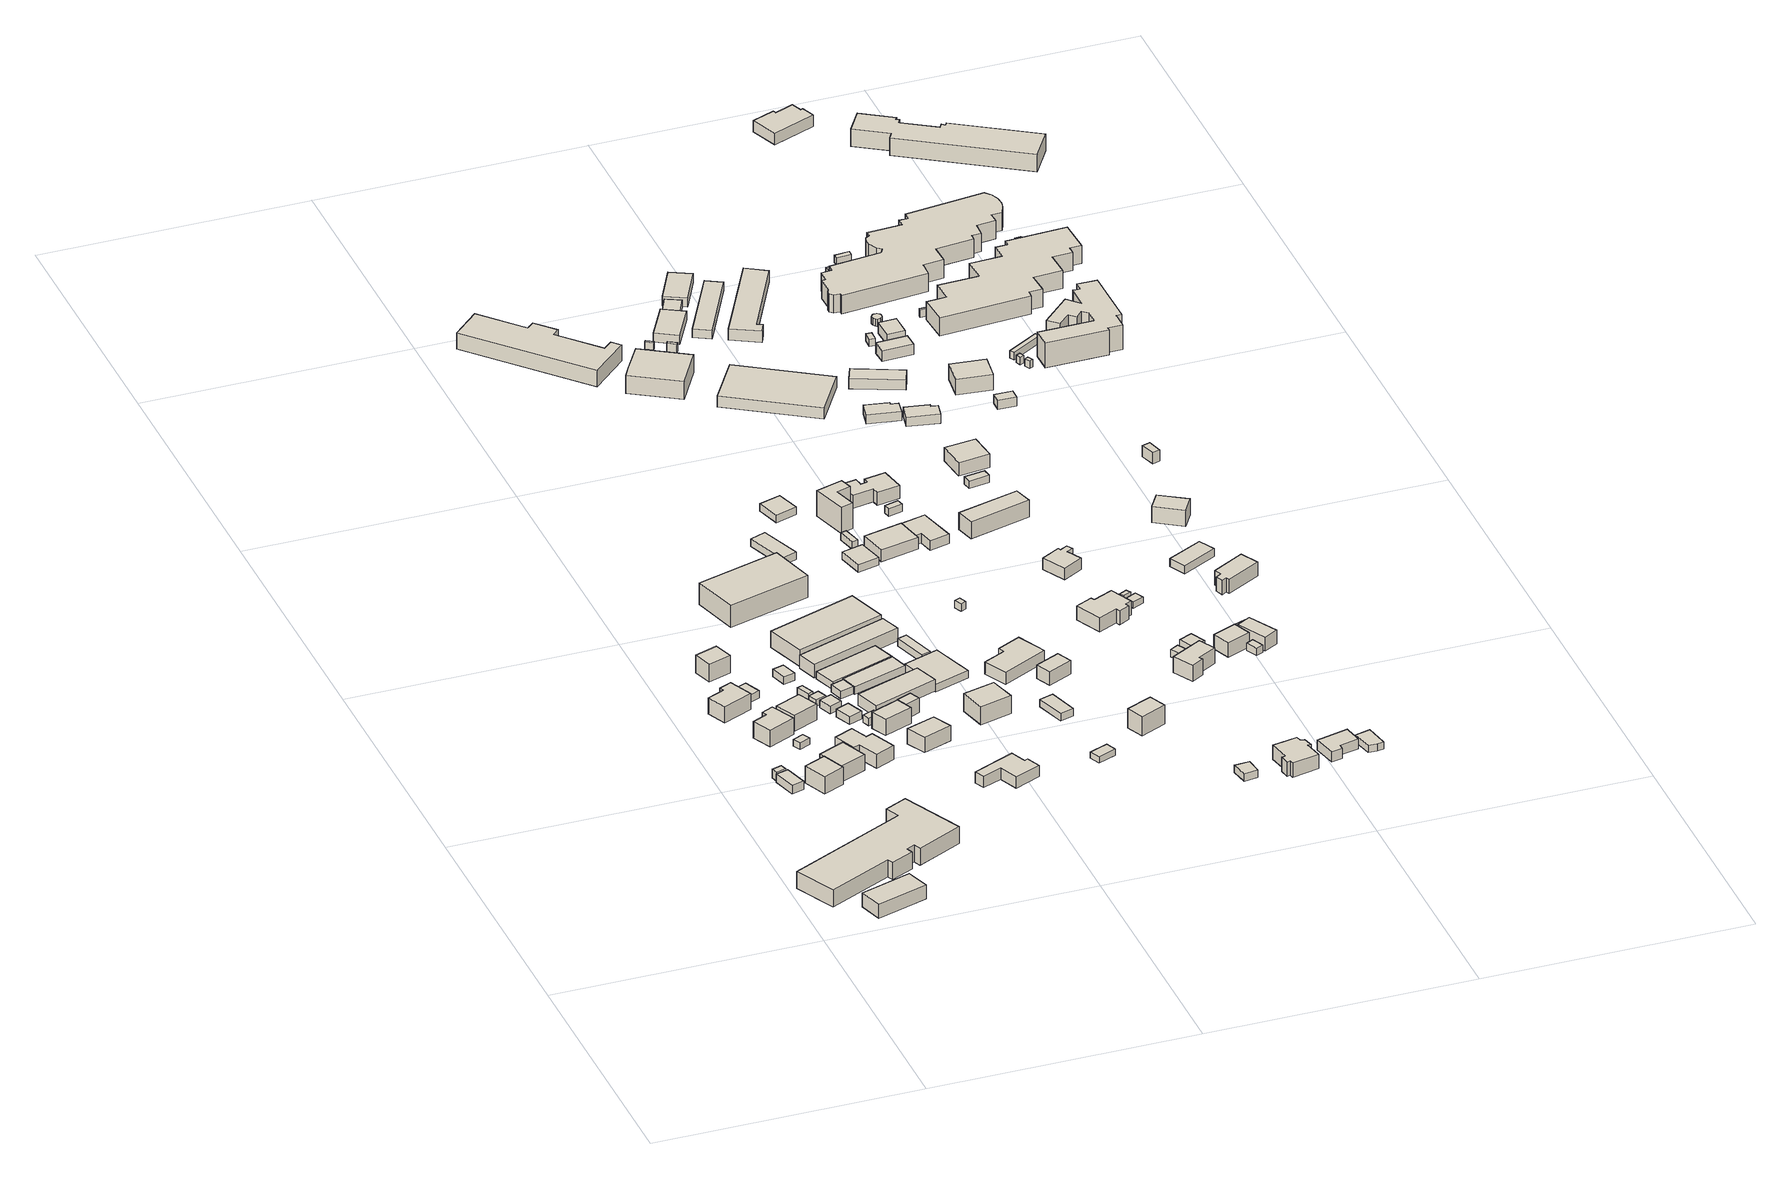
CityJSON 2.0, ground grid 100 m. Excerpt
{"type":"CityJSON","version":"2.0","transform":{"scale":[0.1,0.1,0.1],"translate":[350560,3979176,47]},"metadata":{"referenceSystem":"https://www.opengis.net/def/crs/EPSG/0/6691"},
"CityObjects":{
"building1":{"type":"Building","attributes":{"measuredHeight":6.1},"geometry":[{"type":"Solid","lod":"1","boundaries":[[[[0,1,2,3]],[[2,4,5,3]],[[1,6,4,2]],[[0,7,6,1]],[[3,5,7,0]],[[4,6,7,5]]]]}]},
"building2":{"type":"Building","attributes":{"measuredHeight":9.1},"geometry":[{"type":"Solid","lod":"1","boundaries":[[[[8,9,10,11,12,13,14,15,16,17,18,19]],[[18,20,21,19]],[[17,22,20,18]],[[16,23,22,17]],[[15,24,23,16]],[[14,25,24,15]],[[13,26,25,14]],[[12,27,26,13]],[[11,28,27,12]],[[10,29,28,11]],[[9,30,29,10]],[[8,31,30,9]],[[19,21,31,8]],[[20,22,23,24,25,26,27,28,29,30,31,21]]]]}]},
"building3":{"type":"Building","attributes":{"measuredHeight":3.4},"geometry":[{"type":"Solid","lod":"1","boundaries":[[[[32,33,34,35]],[[34,36,37,35]],[[33,38,36,34]],[[32,39,38,33]],[[35,37,39,32]],[[36,38,39,37]]]]}]},
"building4":{"type":"Building","attributes":{"measuredHeight":3.6},"geometry":[{"type":"Solid","lod":"1","boundaries":[[[[40,41,42,43]],[[42,44,45,43]],[[41,46,44,42]],[[40,47,46,41]],[[43,45,47,40]],[[44,46,47,45]]]]}]},
"building5":{"type":"Building","attributes":{"measuredHeight":8.2},"geometry":[{"type":"Solid","lod":"1","boundaries":[[[[48,49,50,51]],[[50,52,53,51]],[[49,54,52,50]],[[48,55,54,49]],[[51,53,55,48]],[[52,54,55,53]]]]}]},
"building6":{"type":"Building","attributes":{"measuredHeight":7.9},"geometry":[{"type":"Solid","lod":"1","boundaries":[[[[56,57,58,59,60,61]],[[60,62,63,61]],[[59,64,62,60]],[[58,65,64,59]],[[57,66,65,58]],[[56,67,66,57]],[[61,63,67,56]],[[62,64,65,66,67,63]]]]}]},
"building7":{"type":"Building","attributes":{"measuredHeight":7.7},"geometry":[{"type":"Solid","lod":"1","boundaries":[[[[68,69,70,71,72,73]],[[72,74,75,73]],[[71,76,74,72]],[[70,77,76,71]],[[69,78,77,70]],[[68,79,78,69]],[[73,75,79,68]],[[74,76,77,78,79,75]]]]}]},
"building8":{"type":"Building","attributes":{"measuredHeight":2.6},"geometry":[{"type":"Solid","lod":"1","boundaries":[[[[80,81,82,83]],[[82,84,85,83]],[[81,86,84,82]],[[80,87,86,81]],[[83,85,87,80]],[[84,86,87,85]]]]}]},
"building9":{"type":"Building","attributes":{"measuredHeight":9.1},"geometry":[{"type":"Solid","lod":"1","boundaries":[[[[88,89,90,91]],[[90,92,93,91]],[[89,94,92,90]],[[88,95,94,89]],[[91,93,95,88]],[[92,94,95,93]]]]}]},
"building10":{"type":"Building","attributes":{"measuredHeight":3},"geometry":[{"type":"Solid","lod":"1","boundaries":[[[[96,97,98,99]],[[98,100,101,99]],[[97,102,100,98]],[[96,103,102,97]],[[99,101,103,96]],[[100,102,103,101]]]]}]},
"building11":{"type":"Building","attributes":{"measuredHeight":8.3},"geometry":[{"type":"Solid","lod":"1","boundaries":[[[[104,105,106,107]],[[106,108,109,107]],[[105,110,108,106]],[[104,111,110,105]],[[107,109,111,104]],[[108,110,111,109]]]]}]},
"building12":{"type":"Building","attributes":{"measuredHeight":8.6},"geometry":[{"type":"Solid","lod":"1","boundaries":[[[[112,113,114,115]],[[114,116,117,115]],[[113,118,116,114]],[[112,119,118,113]],[[115,117,119,112]],[[116,118,119,117]]]]}]},
"building13":{"type":"Building","attributes":{"measuredHeight":8.2},"geometry":[{"type":"Solid","lod":"1","boundaries":[[[[120,121,122,123,124,125,126,127]],[[126,128,129,127]],[[125,130,128,126]],[[124,131,130,125]],[[123,132,131,124]],[[122,133,132,123]],[[121,134,133,122]],[[120,135,134,121]],[[127,129,135,120]],[[128,130,131,132,133,134,135,129]]]]}]},
"building14":{"type":"Building","attributes":{"measuredHeight":3},"geometry":[{"type":"Solid","lod":"1","boundaries":[[[[136,137,138,139]],[[138,140,141,139]],[[137,142,140,138]],[[136,143,142,137]],[[139,141,143,136]],[[140,142,143,141]]]]}]},
"building15":{"type":"Building","attributes":{"measuredHeight":2.6},"geometry":[{"type":"Solid","lod":"1","boundaries":[[[[144,145,146,147]],[[146,148,149,147]],[[145,150,148,146]],[[144,151,150,145]],[[147,149,151,144]],[[148,150,151,149]]]]}]},
"building16":{"type":"Building","attributes":{"measuredHeight":3},"geometry":[{"type":"Solid","lod":"1","boundaries":[[[[152,153,154,155]],[[154,156,157,155]],[[153,158,156,154]],[[152,159,158,153]],[[155,157,159,152]],[[156,158,159,157]]]]}]},
"building17":{"type":"Building","attributes":{"measuredHeight":3},"geometry":[{"type":"Solid","lod":"1","boundaries":[[[[160,161,162,163]],[[162,164,165,163]],[[161,166,164,162]],[[160,167,166,161]],[[163,165,167,160]],[[164,166,167,165]]]]}]},
"building18":{"type":"Building","attributes":{"measuredHeight":3.1},"geometry":[{"type":"Solid","lod":"1","boundaries":[[[[168,169,170,171]],[[170,172,173,171]],[[169,174,172,170]],[[168,175,174,169]],[[171,173,175,168]],[[172,174,175,173]]]]}]},
"building19":{"type":"Building","attributes":{"measuredHeight":3},"geometry":[{"type":"Solid","lod":"1","boundaries":[[[[176,177,178,179]],[[178,180,181,179]],[[177,182,180,178]],[[176,183,182,177]],[[179,181,183,176]],[[180,182,183,181]]]]}]},
"building20":{"type":"Building","attributes":{"measuredHeight":3},"geometry":[{"type":"Solid","lod":"1","boundaries":[[[[184,185,186,187]],[[186,188,189,187]],[[185,190,188,186]],[[184,191,190,185]],[[187,189,191,184]],[[188,190,191,189]]]]}]},
"building21":{"type":"Building","attributes":{"measuredHeight":6.7},"geometry":[{"type":"Solid","lod":"1","boundaries":[[[[192,193,194,195]],[[194,196,197,195]],[[193,198,196,194]],[[192,199,198,193]],[[195,197,199,192]],[[196,198,199,197]]]]}]},
"building22":{"type":"Building","attributes":{"measuredHeight":7.8},"geometry":[{"type":"Solid","lod":"1","boundaries":[[[[200,201,202,203]],[[202,204,205,203]],[[201,206,204,202]],[[200,207,206,201]],[[203,205,207,200]],[[204,206,207,205]]]]}]},
"building23":{"type":"Building","attributes":{"measuredHeight":5.9},"geometry":[{"type":"Solid","lod":"1","boundaries":[[[[208,209,210,211]],[[210,212,213,211]],[[209,214,212,210]],[[208,215,214,209]],[[211,213,215,208]],[[212,214,215,213]]]]}]},
"building24":{"type":"Building","attributes":{"measuredHeight":4.5},"geometry":[{"type":"Solid","lod":"1","boundaries":[[[[216,217,218,219,220,221,222,223]],[[222,224,225,223]],[[221,226,224,222]],[[220,227,226,221]],[[219,228,227,220]],[[218,229,228,219]],[[217,230,229,218]],[[216,231,230,217]],[[223,225,231,216]],[[224,226,227,228,229,230,231,225]]]]}]},
"building25":{"type":"Building","attributes":{"measuredHeight":9.8},"geometry":[{"type":"Solid","lod":"1","boundaries":[[[[232,233,234,235]],[[234,236,237,235]],[[233,238,236,234]],[[232,239,238,233]],[[235,237,239,232]],[[236,238,239,237]]]]}]},
"building26":{"type":"Building","attributes":{"measuredHeight":3},"geometry":[{"type":"Solid","lod":"1","boundaries":[[[[240,241,242,243]],[[242,244,245,243]],[[241,246,244,242]],[[240,247,246,241]],[[243,245,247,240]],[[244,246,247,245]]]]}]},
"building27":{"type":"Building","attributes":{"measuredHeight":5.7},"geometry":[{"type":"Solid","lod":"1","boundaries":[[[[248,249,250,251]],[[250,252,253,251]],[[249,254,252,250]],[[248,255,254,249]],[[251,253,255,248]],[[252,254,255,253]]]]}]},
"building28":{"type":"Building","attributes":{"measuredHeight":3},"geometry":[{"type":"Solid","lod":"1","boundaries":[[[[256,257,258,259]],[[258,260,261,259]],[[257,262,260,258]],[[256,263,262,257]],[[259,261,263,256]],[[260,262,263,261]]]]}]},
"building29":{"type":"Building","attributes":{"measuredHeight":7.5},"geometry":[{"type":"Solid","lod":"1","boundaries":[[[[264,265,266,267]],[[266,268,269,267]],[[265,270,268,266]],[[264,271,270,265]],[[267,269,271,264]],[[268,270,271,269]]]]}]},
"building30":{"type":"Building","attributes":{"measuredHeight":6},"geometry":[{"type":"Solid","lod":"1","boundaries":[[[[272,273,274,275]],[[274,276,277,275]],[[273,278,276,274]],[[272,279,278,273]],[[275,277,279,272]],[[276,278,279,277]]]]}]},
"building31":{"type":"Building","attributes":{"measuredHeight":8.4},"geometry":[{"type":"Solid","lod":"1","boundaries":[[[[280,281,282,283]],[[282,284,285,283]],[[281,286,284,282]],[[280,287,286,281]],[[283,285,287,280]],[[284,286,287,285]]]]}]},
"building32":{"type":"Building","attributes":{"measuredHeight":3},"geometry":[{"type":"Solid","lod":"1","boundaries":[[[[288,289,290,291]],[[290,292,293,291]],[[289,294,292,290]],[[288,295,294,289]],[[291,293,295,288]],[[292,294,295,293]]]]}]},
"building33":{"type":"Building","attributes":{"measuredHeight":3},"geometry":[{"type":"Solid","lod":"1","boundaries":[[[[296,297,298,299]],[[298,300,301,299]],[[297,302,300,298]],[[296,303,302,297]],[[299,301,303,296]],[[300,302,303,301]]]]}]},
"building34":{"type":"Building","attributes":{"measuredHeight":3},"geometry":[{"type":"Solid","lod":"1","boundaries":[[[[304,305,306,307]],[[306,308,309,307]],[[305,310,308,306]],[[304,311,310,305]],[[307,309,311,304]],[[308,310,311,309]]]]}]},
"building35":{"type":"Building","attributes":{"measuredHeight":2.5},"geometry":[{"type":"Solid","lod":"1","boundaries":[[[[312,313,314,315]],[[314,316,317,315]],[[313,318,316,314]],[[312,319,318,313]],[[315,317,319,312]],[[316,318,319,317]]]]}]},
"building36":{"type":"Building","attributes":{"measuredHeight":9},"geometry":[{"type":"Solid","lod":"1","boundaries":[[[[320,321,322,323,324,325,326,327,328,329]],[[328,330,331,329]],[[327,332,330,328]],[[326,333,332,327]],[[325,334,333,326]],[[324,335,334,325]],[[323,336,335,324]],[[322,337,336,323]],[[321,338,337,322]],[[320,339,338,321]],[[329,331,339,320]],[[330,332,333,334,335,336,337,338,339,331]]]]}]},
"building37":{"type":"Building","attributes":{"measuredHeight":3},"geometry":[{"type":"Solid","lod":"1","boundaries":[[[[340,341,342,343]],[[342,344,345,343]],[[341,346,344,342]],[[340,347,346,341]],[[343,345,347,340]],[[344,346,347,345]]]]}]},
"building38":{"type":"Building","attributes":{"measuredHeight":3},"geometry":[{"type":"Solid","lod":"1","boundaries":[[[[348,349,350,351]],[[350,352,353,351]],[[349,354,352,350]],[[348,355,354,349]],[[351,353,355,348]],[[352,354,355,353]]]]}]},
"building39":{"type":"Building","attributes":{"measuredHeight":3},"geometry":[{"type":"Solid","lod":"1","boundaries":[[[[356,357,358,359]],[[358,360,361,359]],[[357,362,360,358]],[[356,363,362,357]],[[359,361,363,356]],[[360,362,363,361]]]]}]},
"building40":{"type":"Building","attributes":{"measuredHeight":4.9},"geometry":[{"type":"Solid","lod":"1","boundaries":[[[[364,365,366,367,368,369]],[[368,370,371,369]],[[367,372,370,368]],[[366,373,372,367]],[[365,374,373,366]],[[364,375,374,365]],[[369,371,375,364]],[[370,372,373,374,375,371]]]]}]},
"building41":{"type":"Building","attributes":{"measuredHeight":3},"geometry":[{"type":"Solid","lod":"1","boundaries":[[[[376,377,378,379]],[[378,380,381,379]],[[377,382,380,378]],[[376,383,382,377]],[[379,381,383,376]],[[380,382,383,381]]]]}]},
"building42":{"type":"Building","attributes":{"measuredHeight":6.1},"geometry":[{"type":"Solid","lod":"1","boundaries":[[[[384,385,386,387]],[[386,388,389,387]],[[385,390,388,386]],[[384,391,390,385]],[[387,389,391,384]],[[388,390,391,389]]]]}]},
"building43":{"type":"Building","attributes":{"measuredHeight":3},"geometry":[{"type":"Solid","lod":"1","boundaries":[[[[392,393,394,395]],[[394,396,397,395]],[[393,398,396,394]],[[392,399,398,393]],[[395,397,399,392]],[[396,398,399,397]]]]}]},
"building44":{"type":"Building","attributes":{"measuredHeight":11.7},"geometry":[{"type":"Solid","lod":"1","boundaries":[[[[400,401,402,403,404,405]],[[404,406,407,405]],[[403,408,406,404]],[[402,409,408,403]],[[401,410,409,402]],[[400,411,410,401]],[[405,407,411,400]],[[406,408,409,410,411,407]]]]}]},
"building45":{"type":"Building","attributes":{"measuredHeight":5.6},"geometry":[{"type":"Solid","lod":"1","boundaries":[[[[412,413,414,415]],[[414,416,417,415]],[[413,418,416,414]],[[412,419,418,413]],[[415,417,419,412]],[[416,418,419,417]]]]}]},
"building46":{"type":"Building","attributes":{"measuredHeight":8.3},"geometry":[{"type":"Solid","lod":"1","boundaries":[[[[420,421,422,423,424]],[[423,425,426,424]],[[422,427,425,423]],[[421,428,427,422]],[[420,429,428,421]],[[424,426,429,420]],[[425,427,428,429,426]]]]}]},
"building47":{"type":"Building","attributes":{"measuredHeight":8.9},"geometry":[{"type":"Solid","lod":"1","boundaries":[[[[430,431,432,433]],[[432,434,435,433]],[[431,436,434,432]],[[430,437,436,431]],[[433,435,437,430]],[[434,436,437,435]]]]}]},
"building48":{"type":"Building","attributes":{"measuredHeight":3},"geometry":[{"type":"Solid","lod":"1","boundaries":[[[[438,439,440,441]],[[440,442,443,441]],[[439,444,442,440]],[[438,445,444,439]],[[441,443,445,438]],[[442,444,445,443]]]]}]},
"building49":{"type":"Building","attributes":{"measuredHeight":2.7},"geometry":[{"type":"Solid","lod":"1","boundaries":[[[[446,447,448,449]],[[448,450,451,449]],[[447,452,450,448]],[[446,453,452,447]],[[449,451,453,446]],[[450,452,453,451]]]]}]},
"building50":{"type":"Building","attributes":{"measuredHeight":4.7},"geometry":[{"type":"Solid","lod":"1","boundaries":[[[[454,455,456,457,458,459]],[[458,460,461,459]],[[457,462,460,458]],[[456,463,462,457]],[[455,464,463,456]],[[454,465,464,455]],[[459,461,465,454]],[[460,462,463,464,465,461]]]]}]},
"building51":{"type":"Building","attributes":{"measuredHeight":7.2},"geometry":[{"type":"Solid","lod":"1","boundaries":[[[[466,467,468,469,470,471,472,473,474,475]],[[474,476,477,475]],[[473,478,476,474]],[[472,479,478,473]],[[471,480,479,472]],[[470,481,480,471]],[[469,482,481,470]],[[468,483,482,469]],[[467,484,483,468]],[[466,485,484,467]],[[475,477,485,466]],[[476,478,479,480,481,482,483,484,485,477]]]]}]},
"building52":{"type":"Building","attributes":{"measuredHeight":3},"geometry":[{"type":"Solid","lod":"1","boundaries":[[[[486,487,488,489]],[[488,490,491,489]],[[487,492,490,488]],[[486,493,492,487]],[[489,491,493,486]],[[490,492,493,491]]]]}]},
"building53":{"type":"Building","attributes":{"measuredHeight":3.7},"geometry":[{"type":"Solid","lod":"1","boundaries":[[[[494,495,496,497]],[[496,498,499,497]],[[495,500,498,496]],[[494,501,500,495]],[[497,499,501,494]],[[498,500,501,499]]]]}]},
"building54":{"type":"Building","attributes":{"measuredHeight":4.5},"geometry":[{"type":"Solid","lod":"1","boundaries":[[[[502,503,504,505]],[[504,506,507,505]],[[503,508,506,504]],[[502,509,508,503]],[[505,507,509,502]],[[506,508,509,507]]]]}]},
"building55":{"type":"Building","attributes":{"measuredHeight":4.4},"geometry":[{"type":"Solid","lod":"1","boundaries":[[[[510,511,512,513]],[[512,514,515,513]],[[511,516,514,512]],[[510,517,516,511]],[[513,515,517,510]],[[514,516,517,515]]]]}]},
"building56":{"type":"Building","attributes":{"measuredHeight":7.8},"geometry":[{"type":"Solid","lod":"1","boundaries":[[[[518,519,520,521,522,523,524,525,526,527,528,529]],[[528,530,531,529]],[[527,532,530,528]],[[526,533,532,527]],[[525,534,533,526]],[[524,535,534,525]],[[523,536,535,524]],[[522,537,536,523]],[[521,538,537,522]],[[520,539,538,521]],[[519,540,539,520]],[[518,541,540,519]],[[529,531,541,518]],[[530,532,533,534,535,536,537,538,539,540,541,531]]]]}]},
"building57":{"type":"Building","attributes":{"measuredHeight":8},"geometry":[{"type":"Solid","lod":"1","boundaries":[[[[542,543,544,545,546,547,548,549,550,551]],[[550,552,553,551]],[[549,554,552,550]],[[548,555,554,549]],[[547,556,555,548]],[[546,557,556,547]],[[545,558,557,546]],[[544,559,558,545]],[[543,560,559,544]],[[542,561,560,543]],[[551,553,561,542]],[[552,554,555,556,557,558,559,560,561,553]]]]}]},
"building58":{"type":"Building","attributes":{"measuredHeight":3},"geometry":[{"type":"Solid","lod":"1","boundaries":[[[[562,563,564,565]],[[564,566,567,565]],[[563,568,566,564]],[[562,569,568,563]],[[565,567,569,562]],[[566,568,569,567]]]]}]},
"building59":{"type":"Building","attributes":{"measuredHeight":7.4},"geometry":[{"type":"Solid","lod":"1","boundaries":[[[[570,571,572,573]],[[572,574,575,573]],[[571,576,574,572]],[[570,577,576,571]],[[573,575,577,570]],[[574,576,577,575]]]]}]},
"building60":{"type":"Building","attributes":{"measuredHeight":3},"geometry":[{"type":"Solid","lod":"1","boundaries":[[[[578,579,580,581]],[[580,582,583,581]],[[579,584,582,580]],[[578,585,584,579]],[[581,583,585,578]],[[582,584,585,583]]]]}]},
"building61":{"type":"Building","attributes":{"measuredHeight":7.9},"geometry":[{"type":"Solid","lod":"1","boundaries":[[[[586,587,588,589,590,591]],[[590,592,593,591]],[[589,594,592,590]],[[588,595,594,589]],[[587,596,595,588]],[[586,597,596,587]],[[591,593,597,586]],[[592,594,595,596,597,593]]]]}]},
"building62":{"type":"Building","attributes":{"measuredHeight":4.9},"geometry":[{"type":"Solid","lod":"1","boundaries":[[[[598,599,600,601,602,603,604,605]],[[604,606,607,605]],[[603,608,606,604]],[[602,609,608,603]],[[601,610,609,602]],[[600,611,610,601]],[[599,612,611,600]],[[598,613,612,599]],[[605,607,613,598]],[[606,608,609,610,611,612,613,607]]]]}]},
"building63":{"type":"Building","attributes":{"measuredHeight":4.5},"geometry":[{"type":"Solid","lod":"1","boundaries":[[[[614,615,616,617]],[[616,618,619,617]],[[615,620,618,616]],[[614,621,620,615]],[[617,619,621,614]],[[618,620,621,619]]]]}]},
"building64":{"type":"Building","attributes":{"measuredHeight":4.1},"geometry":[{"type":"Solid","lod":"1","boundaries":[[[[622,623,624,625]],[[624,626,627,625]],[[623,628,626,624]],[[622,629,628,623]],[[625,627,629,622]],[[626,628,629,627]]]]}]},
"building65":{"type":"Building","attributes":{"measuredHeight":3},"geometry":[{"type":"Solid","lod":"1","boundaries":[[[[630,631,632,633]],[[632,634,635,633]],[[631,636,634,632]],[[630,637,636,631]],[[633,635,637,630]],[[634,636,637,635]]]]}]},
"building66":{"type":"Building","attributes":{"measuredHeight":3},"geometry":[{"type":"Solid","lod":"1","boundaries":[[[[638,639,640,641]],[[640,642,643,641]],[[639,644,642,640]],[[638,645,644,639]],[[641,643,645,638]],[[642,644,645,643]]]]}]},
"building67":{"type":"Building","attributes":{"measuredHeight":2.5},"geometry":[{"type":"Solid","lod":"1","boundaries":[[[[646,647,648,649]],[[648,650,651,649]],[[647,652,650,648]],[[646,653,652,647]],[[649,651,653,646]],[[650,652,653,651]]]]}]},
"building68":{"type":"Building","attributes":{"measuredHeight":4.8},"geometry":[{"type":"Solid","lod":"1","boundaries":[[[[654,655,656,657,658,659]],[[658,660,661,659]],[[657,662,660,658]],[[656,663,662,657]],[[655,664,663,656]],[[654,665,664,655]],[[659,661,665,654]],[[660,662,663,664,665,661]]]]}]},
"building69":{"type":"Building","attributes":{"measuredHeight":3},"geometry":[{"type":"Solid","lod":"1","boundaries":[[[[666,667,668,669]],[[668,670,671,669]],[[667,672,670,668]],[[666,673,672,667]],[[669,671,673,666]],[[670,672,673,671]]]]}]},
"building70":{"type":"Building","attributes":{"measuredHeight":4.2},"geometry":[{"type":"Solid","lod":"1","boundaries":[[[[674,675,676,677,678,679]],[[678,680,681,679]],[[677,682,680,678]],[[676,683,682,677]],[[675,684,683,676]],[[674,685,684,675]],[[679,681,685,674]],[[680,682,683,684,685,681]]]]}]},
"building71":{"type":"Building","attributes":{"measuredHeight":7.5},"geometry":[{"type":"Solid","lod":"1","boundaries":[[[[686,687,688,689]],[[688,690,691,689]],[[687,692,690,688]],[[686,693,692,687]],[[689,691,693,686]],[[690,692,693,691]]]]}]},
"building72":{"type":"Building","attributes":{"measuredHeight":4.9},"geometry":[{"type":"Solid","lod":"1","boundaries":[[[[694,695,696,697,698,699]],[[698,700,701,699]],[[697,702,700,698]],[[696,703,702,697]],[[695,704,703,696]],[[694,705,704,695]],[[699,701,705,694]],[[700,702,703,704,705,701]]]]}]},
"building73":{"type":"Building","attributes":{"measuredHeight":7.7},"geometry":[{"type":"Solid","lod":"1","boundaries":[[[[706,707,708,709]],[[708,710,711,709]],[[707,712,710,708]],[[706,713,712,707]],[[709,711,713,706]],[[710,712,713,711]]]]}]},
"building74":{"type":"Building","attributes":{"measuredHeight":2.9},"geometry":[{"type":"Solid","lod":"1","boundaries":[[[[714,715,716,717,718]],[[717,719,720,718]],[[716,721,719,717]],[[715,722,721,716]],[[714,723,722,715]],[[718,720,723,714]],[[719,721,722,723,720]]]]}]},
"building75":{"type":"Building","attributes":{"measuredHeight":4.4},"geometry":[{"type":"Solid","lod":"1","boundaries":[[[[724,725,726,727,728,729]],[[728,730,731,729]],[[727,732,730,728]],[[726,733,732,727]],[[725,734,733,726]],[[724,735,734,725]],[[729,731,735,724]],[[730,732,733,734,735,731]]]]}]},
"building76":{"type":"Building","attributes":{"measuredHeight":3},"geometry":[{"type":"Solid","lod":"1","boundaries":[[[[736,737,738,739]],[[738,740,741,739]],[[737,742,740,738]],[[736,743,742,737]],[[739,741,743,736]],[[740,742,743,741]]]]}]},
"building77":{"type":"Building","attributes":{"measuredHeight":4.8},"geometry":[{"type":"Solid","lod":"1","boundaries":[[[[744,745,746,747]],[[746,748,749,747]],[[745,750,748,746]],[[744,751,750,745]],[[747,749,751,744]],[[748,750,751,749]]]]}]},
"building78":{"type":"Building","attributes":{"measuredHeight":3.8},"geometry":[{"type":"Solid","lod":"1","boundaries":[[[[752,753,754,755]],[[754,756,757,755]],[[753,758,756,754]],[[752,759,758,753]],[[755,757,759,752]],[[756,758,759,757]]]]}]},
"building79":{"type":"Building","attributes":{"measuredHeight":6.7},"geometry":[{"type":"Solid","lod":"1","boundaries":[[[[760,761,762,763]],[[762,764,765,763]],[[761,766,764,762]],[[760,767,766,761]],[[763,765,767,760]],[[764,766,767,765]]]]}]},
"building80":{"type":"Building","attributes":{"measuredHeight":3},"geometry":[{"type":"Solid","lod":"1","boundaries":[[[[768,769,770,771]],[[770,772,773,771]],[[769,774,772,770]],[[768,775,774,769]],[[771,773,775,768]],[[772,774,775,773]]]]}]},
"building81":{"type":"Building","attributes":{"measuredHeight":3.6},"geometry":[{"type":"Solid","lod":"1","boundaries":[[[[776,777,778,779]],[[778,780,781,779]],[[777,782,780,778]],[[776,783,782,777]],[[779,781,783,776]],[[780,782,783,781]]]]}]},
"building82":{"type":"Building","attributes":{"measuredHeight":5.2},"geometry":[{"type":"Solid","lod":"1","boundaries":[[[[784,785,786,787]],[[786,788,789,787]],[[785,790,788,786]],[[784,791,790,785]],[[787,789,791,784]],[[788,790,791,789]]]]}]},
"building83":{"type":"Building","attributes":{"measuredHeight":7.4},"geometry":[{"type":"Solid","lod":"1","boundaries":[[[[792,793,794,795,796,797,798,799]],[[798,800,801,799]],[[797,802,800,798]],[[796,803,802,797]],[[795,804,803,796]],[[794,805,804,795]],[[793,806,805,794]],[[792,807,806,793]],[[799,801,807,792]],[[800,802,803,804,805,806,807,801]]]]}]},
"building84":{"type":"Building","attributes":{"measuredHeight":5.4},"geometry":[{"type":"Solid","lod":"1","boundaries":[[[[808,809,810,811]],[[810,812,813,811]],[[809,814,812,810]],[[808,815,814,809]],[[811,813,815,808]],[[812,814,815,813]]]]}]},
"building85":{"type":"Building","attributes":{"measuredHeight":3},"geometry":[{"type":"Solid","lod":"1","boundaries":[[[[816,817,818,819]],[[818,820,821,819]],[[817,822,820,818]],[[816,823,822,817]],[[819,821,823,816]],[[820,822,823,821]]]]}]},
"building86":{"type":"Building","attributes":{"measuredHeight":2.8},"geometry":[{"type":"Solid","lod":"1","boundaries":[[[[824,825,826,827,828,829,830,831,832,833,834,835]],[[834,836,837,835]],[[833,838,836,834]],[[832,839,838,833]],[[831,840,839,832]],[[830,841,840,831]],[[829,842,841,830]],[[828,843,842,829]],[[827,844,843,828]],[[826,845,844,827]],[[825,846,845,826]],[[824,847,846,825]],[[835,837,847,824]],[[836,838,839,840,841,842,843,844,845,846,847,837]]]]}]},
"building87":{"type":"Building","attributes":{"measuredHeight":8.7},"geometry":[{"type":"Solid","lod":"1","boundaries":[[[[848,849,850,851]],[[850,852,853,851]],[[849,854,852,850]],[[848,855,854,849]],[[851,853,855,848]],[[852,854,855,853]]]]}]},
"building88":{"type":"Building","attributes":{"measuredHeight":7.2},"geometry":[{"type":"Solid","lod":"1","boundaries":[[[[856,857,858,859]],[[858,860,861,859]],[[857,862,860,858]],[[856,863,862,857]],[[859,861,863,856]],[[860,862,863,861]]]]}]},
"building89":{"type":"Building","attributes":{"measuredHeight":3.5},"geometry":[{"type":"Solid","lod":"1","boundaries":[[[[864,865,866,867]],[[866,868,869,867]],[[865,870,868,866]],[[864,871,870,865]],[[867,869,871,864]],[[868,870,871,869]]]]}]},
"building90":{"type":"Building","attributes":{"measuredHeight":3},"geometry":[{"type":"Solid","lod":"1","boundaries":[[[[872,873,874,875]],[[874,876,877,875]],[[873,878,876,874]],[[872,879,878,873]],[[875,877,879,872]],[[876,878,879,877]]]]}]},
"building91":{"type":"Building","attributes":{"measuredHeight":2.9},"geometry":[{"type":"Solid","lod":"1","boundaries":[[[[880,881,882,883]],[[882,884,885,883]],[[881,886,884,882]],[[880,887,886,881]],[[883,885,887,880]],[[884,886,887,885]]]]}]},
"building92":{"type":"Building","attributes":{"measuredHeight":3},"geometry":[{"type":"Solid","lod":"1","boundaries":[[[[888,889,890,891]],[[890,892,893,891]],[[889,894,892,890]],[[888,895,894,889]],[[891,893,895,888]],[[892,894,895,893]]]]}]},
"building93":{"type":"Building","attributes":{"measuredHeight":4.5},"geometry":[{"type":"Solid","lod":"1","boundaries":[[[[896,897,898,899]],[[898,900,901,899]],[[897,902,900,898]],[[896,903,902,897]],[[899,901,903,896]],[[900,902,903,901]]]]}]},
"building94":{"type":"Building","attributes":{"measuredHeight":3},"geometry":[{"type":"Solid","lod":"1","boundaries":[[[[904,905,906,907]],[[906,908,909,907]],[[905,910,908,906]],[[904,911,910,905]],[[907,909,911,904]],[[908,910,911,909]]]]}]},
"building95":{"type":"Building","attributes":{"measuredHeight":3},"geometry":[{"type":"Solid","lod":"1","boundaries":[[[[912,913,914,915]],[[914,916,917,915]],[[913,918,916,914]],[[912,919,918,913]],[[915,917,919,912]],[[916,918,919,917]]]]}]},
"building96":{"type":"Building","attributes":{"measuredHeight":3},"geometry":[{"type":"Solid","lod":"1","boundaries":[[[[920,921,922,923]],[[922,924,925,923]],[[921,926,924,922]],[[920,927,926,921]],[[923,925,927,920]],[[924,926,927,925]]]]}]},
"building97":{"type":"Building","attributes":{"measuredHeight":8.7},"geometry":[{"type":"Solid","lod":"1","boundaries":[[[[928,929,930,931,932,933,934,935,936,937,938,939,940,941,942,943,944,945,946,947,948,949,950,951,952,953,954,955,956,957,958,959,960,961,962,963,964,965,966]],[[965,967,968,966]],[[964,969,967,965]],[[963,970,969,964]],[[962,971,970,963]],[[961,972,971,962]],[[960,973,972,961]],[[959,974,973,960]],[[958,975,974,959]],[[957,976,975,958]],[[956,977,976,957]],[[955,978,977,956]],[[954,979,978,955]],[[953,980,979,954]],[[952,981,980,953]],[[951,982,981,952]],[[950,983,982,951]],[[949,984,983,950]],[[948,985,984,949]],[[947,986,985,948]],[[946,987,986,947]],[[945,988,987,946]],[[944,989,988,945]],[[943,990,989,944]],[[942,991,990,943]],[[941,992,991,942]],[[940,993,992,941]],[[939,994,993,940]],[[938,995,994,939]],[[937,996,995,938]],[[936,997,996,937]],[[935,998,997,936]],[[934,999,998,935]],[[933,1000,999,934]],[[932,1001,1000,933]],[[931,1002,1001,932]],[[930,1003,1002,931]],[[929,1004,1003,930]],[[928,1005,1004,929]],[[966,968,1005,928]],[[967,969,970,971,972,973,974,975,976,977,978,979,980,981,982,983,984,985,986,987,988,989,990,991,992,993,994,995,996,997,998,999,1000,1001,1002,1003,1004,1005,968]]]]}]},
"building98":{"type":"Building","attributes":{"measuredHeight":8.9},"geometry":[{"type":"Solid","lod":"1","boundaries":[[[[1006,1007,1008,1009,1010,1011,1012,1013,1014,1015,1016,1017,1018,1019,1020,1021,1022,1023,1024,1025]],[[1024,1026,1027,1025]],[[1023,1028,1026,1024]],[[1022,1029,1028,1023]],[[1021,1030,1029,1022]],[[1020,1031,1030,1021]],[[1019,1032,1031,1020]],[[1018,1033,1032,1019]],[[1017,1034,1033,1018]],[[1016,1035,1034,1017]],[[1015,1036,1035,1016]],[[1014,1037,1036,1015]],[[1013,1038,1037,1014]],[[1012,1039,1038,1013]],[[1011,1040,1039,1012]],[[1010,1041,1040,1011]],[[1009,1042,1041,1010]],[[1008,1043,1042,1009]],[[1007,1044,1043,1008]],[[1006,1045,1044,1007]],[[1025,1027,1045,1006]],[[1026,1028,1029,1030,1031,1032,1033,1034,1035,1036,1037,1038,1039,1040,1041,1042,1043,1044,1045,1027]]]]}]},
"building99":{"type":"Building","attributes":{"measuredHeight":5.5},"geometry":[{"type":"Solid","lod":"1","boundaries":[[[[1046,1047,1048,1049,1050,1051,1052,1053]],[[1052,1054,1055,1053]],[[1051,1056,1054,1052]],[[1050,1057,1056,1051]],[[1049,1058,1057,1050]],[[1048,1059,1058,1049]],[[1047,1060,1059,1048]],[[1046,1061,1060,1047]],[[1053,1055,1061,1046]],[[1054,1056,1057,1058,1059,1060,1061,1055]]]]}]},
"building100":{"type":"Building","attributes":{"measuredHeight":11},"geometry":[{"type":"Solid","lod":"1","boundaries":[[[[1062,1063,1064,1065,1066,1067,1068,1069,1070,1071,1072,1073,1074,1075,1076,1077,1078,1079,1080,1081]],[[1080,1082,1083,1081]],[[1079,1084,1082,1080]],[[1078,1085,1084,1079]],[[1077,1086,1085,1078]],[[1076,1087,1086,1077]],[[1075,1088,1087,1076]],[[1074,1089,1088,1075]],[[1073,1090,1089,1074]],[[1072,1091,1090,1073]],[[1071,1092,1091,1072]],[[1070,1093,1092,1071]],[[1069,1094,1093,1070]],[[1068,1095,1094,1069]],[[1067,1096,1095,1068]],[[1066,1097,1096,1067]],[[1065,1098,1097,1066]],[[1064,1099,1098,1065]],[[1063,1100,1099,1064]],[[1062,1101,1100,1063]],[[1081,1083,1101,1062]],[[1082,1084,1085,1086,1087,1088,1089,1090,1091,1092,1093,1094,1095,1096,1097,1098,1099,1100,1101,1083]]]]}]},
"building101":{"type":"Building","attributes":{"measuredHeight":5.6},"geometry":[{"type":"Solid","lod":"1","boundaries":[[[[1102,1103,1104,1105]],[[1104,1106,1107,1105]],[[1103,1108,1106,1104]],[[1102,1109,1108,1103]],[[1105,1107,1109,1102]],[[1106,1108,1109,1107]]]]}]},
"building102":{"type":"Building","attributes":{"measuredHeight":9},"geometry":[{"type":"Solid","lod":"1","boundaries":[[[[1110,1111,1112,1113,1114,1115,1116,1117,1118,1119,1120,1121,1122,1123]],[[1122,1124,1125,1123]],[[1121,1126,1124,1122]],[[1120,1127,1126,1121]],[[1119,1128,1127,1120]],[[1118,1129,1128,1119]],[[1117,1130,1129,1118]],[[1116,1131,1130,1117]],[[1115,1132,1131,1116]],[[1114,1133,1132,1115]],[[1113,1134,1133,1114]],[[1112,1135,1134,1113]],[[1111,1136,1135,1112]],[[1110,1137,1136,1111]],[[1123,1125,1137,1110]],[[1124,1126,1127,1128,1129,1130,1131,1132,1133,1134,1135,1136,1137,1125]]]]}]}
},
"vertices":[
[364,150,47],[393,62,47],[199,0,47],[172,90,47],[199,0,103],[172,90,103],[393,62,103],[364,150,103],
[449,487,49],[424,538,49],[508,579,49],[618,348,49],[446,265,49],[434,291,49],[403,276,49],[414,253,49],[328,212,49],[317,233,49],[77,119,49],[3,273,49],[77,119,117],[3,273,117],[317,233,117],[328,212,117],[414,253,117],[403,276,117],[434,291,117],[446,265,117],[618,348,117],[508,579,117],[424,538,117],[449,487,117],
[214,930,55],[239,843,55],[192,830,55],[168,918,55],[192,830,89],[168,918,89],[239,843,89],[214,930,89],
[201,959,55],[208,935,55],[172,924,55],[165,948,55],[172,924,91],[165,948,91],[208,935,91],[201,959,91],
[299,801,49],[262,889,49],[343,924,49],[380,836,49],[343,924,118],[380,836,118],[262,889,118],[299,801,118],
[251,1392,47],[139,1343,47],[107,1416,47],[171,1444,47],[164,1460,47],[211,1481,47],[164,1460,112],[211,1481,112],[171,1444,112],[107,1416,112],[139,1343,112],[251,1392,112],
[333,1194,47],[231,1146,47],[197,1220,47],[253,1246,47],[245,1265,47],[290,1286,47],[245,1265,113],[290,1286,113],[253,1246,113],[197,1220,113],[231,1146,113],[333,1194,113],
[348,1146,47],[362,1116,47],[321,1096,47],[306,1126,47],[321,1096,73],[306,1126,73],[362,1116,73],[348,1146,73],
[437,994,48],[479,896,48],[381,853,48],[338,951,48],[381,853,112],[338,951,112],[479,896,112],[437,994,112],
[279,1518,43],[305,1456,43],[241,1429,43],[215,1491,43],[241,1429,73],[215,1491,73],[305,1456,73],[279,1518,73],
[270,1642,41],[183,1613,41],[160,1684,41],[246,1713,41],[160,1684,112],[246,1713,112],[183,1613,112],[270,1642,112],
[404,1335,44],[439,1257,44],[342,1215,44],[307,1293,44],[342,1215,109],[307,1293,109],[439,1257,109],[404,1335,109],
[502,1081,45],[530,1016,45],[555,1027,45],[597,930,45],[523,897,45],[489,975,45],[466,965,45],[429,1049,45],[466,965,101],[429,1049,101],[489,975,101],[523,897,101],[597,930,101],[555,1027,101],[530,1016,101],[502,1081,101],
[457,1446,37],[477,1397,37],[457,1388,37],[437,1438,37],[457,1388,67],[437,1438,67],[477,1397,67],[457,1446,67],
[497,1399,37],[512,1363,37],[472,1347,37],[457,1382,37],[472,1347,63],[457,1382,63],[512,1363,63],[497,1399,63],
[443,1591,36],[461,1531,36],[418,1519,36],[400,1578,36],[418,1519,66],[400,1578,66],[461,1531,66],[443,1591,66],
[528,1358,36],[547,1307,36],[500,1289,36],[481,1340,36],[500,1289,67],[481,1340,67],[547,1307,67],[528,1358,67],
[564,1286,36],[590,1222,36],[539,1202,36],[513,1265,36],[539,1202,67],[513,1265,67],[590,1222,67],[564,1286,67],
[631,1218,36],[642,1191,36],[597,1173,36],[586,1200,36],[597,1173,66],[586,1200,66],[642,1191,66],[631,1218,66],
[602,1436,35],[619,1383,35],[568,1367,35],[552,1419,35],[568,1367,65],[552,1419,65],[619,1383,65],[602,1436,65],
[737,1137,35],[629,1096,35],[602,1156,35],[710,1199,35],[602,1156,100],[710,1199,100],[629,1096,100],[737,1137,100],
[823,985,38],[714,945,38],[678,1018,38],[789,1057,38],[678,1018,99],[789,1057,99],[714,945,99],[823,985,99],
[770,1234,34],[787,1195,34],[731,1171,34],[714,1211,34],[731,1171,93],[714,1211,93],[787,1195,93],[770,1234,93],
[961,758,48],[985,700,48],[998,706,48],[1021,652,48],[922,610,48],[892,682,48],[820,652,48],[803,690,48],[820,652,93],[803,690,93],[892,682,93],[922,610,93],[1021,652,93],[998,706,93],[985,700,93],[961,758,93],
[637,2181,36],[686,2008,36],[374,1919,36],[325,2092,36],[374,1919,124],[325,2092,124],[686,2008,124],[637,2181,124],
[778,1600,35],[807,1517,35],[562,1432,35],[534,1515,35],[562,1432,65],[534,1515,65],[807,1517,65],[778,1600,65],
[854,1394,34],[886,1303,34],[640,1217,34],[608,1308,34],[640,1217,81],[608,1308,81],[886,1303,81],[854,1394,81],
[809,1515,34],[830,1446,34],[623,1379,34],[603,1443,34],[623,1379,64],[603,1443,64],[830,1446,64],[809,1515,64],
[796,1872,34],[846,1724,34],[509,1611,34],[459,1758,34],[509,1611,99],[459,1758,99],[846,1724,99],[796,1872,99],
[851,1721,33],[877,1647,33],[530,1527,33],[505,1601,33],[530,1527,86],[505,1601,86],[877,1647,86],[851,1721,86],
[1051,1178,36],[1077,1078,36],[956,1047,36],[931,1147,36],[956,1047,108],[931,1147,108],[1077,1078,108],[1051,1178,108],
[967,1507,31],[1021,1348,31],[888,1303,31],[833,1461,31],[888,1303,61],[833,1461,61],[1021,1348,61],[967,1507,61],
[675,2399,37],[732,2245,37],[672,2223,37],[616,2377,37],[672,2223,67],[616,2377,67],[732,2245,67],[675,2399,67],
[902,1629,33],[942,1503,33],[906,1492,33],[866,1617,33],[906,1492,63],[866,1617,63],[942,1503,63],[902,1629,63],
[1303,755,31],[1319,715,31],[1250,687,31],[1233,727,31],[1250,687,56],[1233,727,56],[1319,715,56],[1303,755,56],
[225,4015,19],[362,3868,19],[389,3891,19],[454,3821,19],[430,3799,19],[562,3656,19],[595,3686,19],[623,3656,19],[489,3531,19],[125,3922,19],[489,3531,84],[125,3922,84],[623,3656,84],[595,3686,84],[562,3656,84],[430,3799,84],[454,3821,84],[389,3891,84],[362,3868,84],[225,4015,84],
[1238,1108,31],[1272,998,31],[1220,982,31],[1186,1092,31],[1220,982,61],[1186,1092,61],[1272,998,61],[1238,1108,61],
[810,2618,25],[838,2530,25],[756,2504,25],[729,2593,25],[756,2504,55],[729,2593,55],[838,2530,55],[810,2618,55],
[960,2215,35],[984,2118,35],[902,2098,35],[879,2195,35],[902,2098,65],[879,2195,65],[984,2118,65],[960,2215,65],
[1244,1456,32],[1297,1348,32],[1125,1263,32],[1082,1349,32],[1166,1390,32],[1155,1412,32],[1166,1390,81],[1155,1412,81],[1082,1349,81],[1125,1263,81],[1297,1348,81],[1244,1456,81],
[939,2316,35],[956,2248,35],[934,2242,35],[917,2310,35],[934,2242,65],[917,2310,65],[956,2248,65],[939,2316,65],
[1239,1267,29],[1332,1310,29],[1358,1253,29],[1265,1210,29],[1358,1253,83],[1265,1210,83],[1332,1310,83],[1239,1267,83],
[1154,1789,31],[1166,1760,31],[1145,1751,31],[1132,1780,31],[1145,1751,61],[1132,1780,61],[1166,1760,61],[1154,1789,61],
[999,2523,27],[1013,2477,27],[960,2461,27],[985,2376,27],[937,2362,27],[898,2493,27],[937,2362,130],[898,2493,130],[985,2376,130],[960,2461,130],[1013,2477,130],[999,2523,130],
[1121,2271,35],[1144,2166,35],[999,2134,35],[975,2238,35],[999,2134,82],[975,2238,82],[1144,2166,82],[1121,2271,82],
[827,3502,19],[738,3354,19],[565,3459,19],[589,3502,19],[655,3607,19],[589,3502,91],[655,3607,91],[565,3459,91],[738,3354,91],[827,3502,91],
[1424,878,21],[1522,921,21],[1550,856,21],[1452,813,21],[1550,856,98],[1452,813,98],[1522,921,98],[1424,878,98],
[1729,510,8],[1736,450,8],[1685,442,8],[1672,505,8],[1685,442,38],[1672,505,38],[1736,450,38],[1729,510,38],
[757,3697,16],[751,3688,16],[724,3704,16],[729,3713,16],[724,3704,44],[729,3713,44],[751,3688,44],[757,3697,44],
[1220,2309,33],[1255,2165,33],[1180,2147,33],[1167,2201,33],[1147,2196,33],[1125,2285,33],[1147,2196,71],[1125,2285,71],[1167,2201,71],[1180,2147,71],[1255,2165,71],[1220,2309,71],
[1183,2596,26],[1201,2503,26],[1115,2486,26],[1110,2513,26],[1029,2497,26],[1013,2577,26],[1075,2589,26],[1081,2556,26],[1106,2561,26],[1103,2581,26],[1106,2561,78],[1103,2581,78],[1081,2556,78],[1075,2589,78],[1013,2577,78],[1029,2497,78],[1110,2513,78],[1115,2486,78],[1201,2503,78],[1183,2596,78],
[1171,2438,32],[1177,2413,32],[1124,2399,32],[1118,2424,32],[1124,2399,62],[1118,2424,62],[1177,2413,62],[1171,2438,62],
[824,3652,16],[817,3641,16],[788,3660,16],[794,3670,16],[788,3660,52],[794,3670,52],[817,3641,52],[824,3652,52],
[925,3836,10],[850,3700,10],[770,3744,10],[846,3880,10],[770,3744,46],[846,3880,46],[850,3700,46],[925,3836,46],
[1249,3245,19],[1140,3073,19],[826,3271,19],[935,3443,19],[826,3271,63],[935,3443,63],[1140,3073,63],[1249,3245,63],
[1918,559,7],[1923,539,7],[1938,536,7],[1947,499,7],[1936,499,7],[1950,431,7],[1847,410,7],[1844,426,7],[1832,422,7],[1826,459,7],[1840,462,7],[1824,541,7],[1840,462,64],[1824,541,64],[1826,459,64],[1832,422,64],[1844,426,64],[1847,410,64],[1950,431,64],[1936,499,64],[1947,499,64],[1938,536,64],[1923,539,64],[1918,559,64],
[1642,1625,25],[1682,1539,25],[1658,1527,25],[1664,1513,25],[1623,1494,25],[1616,1508,25],[1544,1474,25],[1497,1574,25],[1561,1604,25],[1567,1590,25],[1561,1604,81],[1567,1590,81],[1497,1574,81],[1544,1474,81],[1616,1508,81],[1623,1494,81],[1664,1513,81],[1658,1527,81],[1682,1539,81],[1642,1625,81],
[940,3918,9],[909,3854,9],[853,3881,9],[884,3945,9],[853,3881,39],[884,3945,39],[909,3854,39],[940,3918,39],
[1569,2230,32],[1336,2169,32],[1318,2239,32],[1550,2300,32],[1318,2239,100],[1550,2300,100],[1336,2169,100],[1569,2230,100],
[1749,1266,21],[1769,1231,21],[1737,1214,21],[1717,1249,21],[1737,1214,51],[1717,1249,51],[1769,1231,51],[1749,1266,51],
[1845,1162,17],[1774,1123,17],[1782,1110,17],[1735,1083,17],[1693,1158,17],[1811,1224,17],[1693,1158,81],[1811,1224,81],[1735,1083,81],[1782,1110,81],[1774,1123,81],[1845,1162,81],
[1500,1911,26],[1570,1951,26],[1576,1940,26],[1603,1956,26],[1616,1933,26],[1592,1921,26],[1622,1866,26],[1547,1824,26],[1622,1866,72],[1547,1824,72],[1592,1921,72],[1616,1933,72],[1603,1956,72],[1576,1940,72],[1570,1951,72],[1500,1911,72],
[1028,4051,10],[958,3913,10],[880,3952,10],[951,4090,10],[880,3952,46],[951,4090,46],[958,3913,46],[1028,4051,46],
[1107,3966,11],[964,3693,11],[904,3724,11],[1048,3998,11],[904,3724,45],[1048,3998,45],[964,3693,45],[1107,3966,45],
[1705,1649,24],[1714,1632,24],[1684,1619,24],[1675,1635,24],[1684,1619,54],[1675,1635,54],[1714,1632,54],[1705,1649,54],
[1819,1322,19],[1846,1263,19],[1795,1240,19],[1768,1299,19],[1795,1240,49],[1768,1299,49],[1846,1263,49],[1819,1322,49],
[1730,1629,24],[1746,1596,24],[1704,1577,24],[1689,1609,24],[1704,1577,49],[1689,1609,49],[1746,1596,49],[1730,1629,49],
[2121,507,4],[2049,490,4],[2048,467,4],[2007,459,4],[1987,548,4],[2107,577,4],[1987,548,44],[2107,577,44],[2007,459,44],[2048,467,44],[2049,490,44],[2121,507,44],
[1514,2518,29],[1519,2486,29],[1442,2473,29],[1436,2506,29],[1442,2473,59],[1436,2506,59],[1519,2486,59],[1514,2518,59],
[1386,2982,12],[1267,3004,12],[1279,3068,12],[1369,3051,12],[1368,3042,12],[1396,3037,12],[1368,3042,48],[1396,3037,48],[1369,3051,48],[1279,3068,48],[1267,3004,48],[1386,2982,48],
[1547,2694,21],[1559,2586,21],[1440,2572,21],[1428,2680,21],[1440,2572,75],[1428,2680,75],[1559,2586,75],[1547,2694,75],
[1272,3967,9],[1114,3664,9],[1135,3654,9],[1116,3616,9],[1014,3669,9],[1196,4014,9],[1014,3669,54],[1196,4014,54],[1116,3616,54],[1135,3654,54],[1114,3664,54],[1272,3967,54],
[1991,1222,16],[1902,1186,16],[1875,1253,16],[1964,1289,16],[1875,1253,74],[1964,1289,74],[1902,1186,74],[1991,1222,74],
[2184,564,4],[2201,476,4],[2176,471,4],[2144,473,4],[2126,550,4],[2144,473,33],[2126,550,33],[2176,471,33],[2201,476,33],[2184,564,33],
[1505,2922,11],[1389,2943,11],[1401,3008,11],[1493,2991,11],[1491,2981,11],[1516,2977,11],[1491,2981,48],[1516,2977,48],[1493,2991,48],[1401,3008,48],[1389,2943,48],[1505,2922,48],
[2004,1222,13],[2025,1179,13],[1998,1166,13],[1977,1209,13],[1998,1166,43],[1977,1209,43],[2025,1179,43],[2004,1222,43],
[1315,3297,9],[1494,3222,9],[1470,3162,9],[1290,3238,9],[1470,3162,50],[1290,3238,50],[1494,3222,50],[1315,3297,50],
[2019,1337,15],[2023,1326,15],[1979,1307,15],[1974,1319,15],[1979,1307,53],[1974,1319,53],[2023,1326,53],[2019,1337,53],
[2035,1184,13],[1975,1292,13],[2028,1322,13],[2088,1213,13],[2028,1322,68],[2088,1213,68],[1975,1292,68],[2035,1184,68],
[1471,3505,6],[1471,3467,6],[1450,3468,6],[1451,3505,6],[1450,3468,36],[1451,3505,36],[1471,3467,36],[1471,3505,36],
[1914,1787,21],[2045,1854,21],[2077,1793,21],[1945,1725,21],[2077,1793,53],[1945,1725,53],[2045,1854,53],[1914,1787,53],
[1457,3424,4],[1572,3428,4],[1574,3372,4],[1459,3368,4],[1574,3372,47],[1459,3368,47],[1572,3428,47],[1457,3424,47],
[2174,1633,16],[2046,1562,16],[2039,1575,16],[2021,1564,16],[2009,1593,16],[2030,1606,16],[2018,1632,16],[2139,1700,16],[2018,1632,73],[2139,1700,73],[2030,1606,73],[2009,1593,73],[2021,1564,73],[2039,1575,73],[2046,1562,73],[2174,1633,73],
[1575,3542,4],[1576,3460,4],[1511,3459,4],[1509,3540,4],[1511,3459,48],[1509,3540,48],[1576,3460,48],[1575,3542,48],
[1448,3891,8],[1446,3875,8],[1431,3877,8],[1433,3893,8],[1431,3877,38],[1433,3893,38],[1446,3875,38],[1448,3891,38],
[1532,3618,5],[1541,3611,5],[1543,3606,5],[1543,3594,5],[1541,3589,5],[1531,3582,5],[1520,3582,5],[1514,3585,5],[1508,3595,5],[1508,3606,5],[1515,3616,5],[1520,3618,5],[1515,3616,33],[1520,3618,33],[1508,3606,33],[1508,3595,33],[1514,3585,33],[1520,3582,33],[1531,3582,33],[1541,3589,33],[1543,3594,33],[1543,3606,33],[1541,3611,33],[1532,3618,33],
[1749,3065,6],[1618,3080,6],[1630,3179,6],[1761,3164,6],[1630,3179,69],[1761,3164,69],[1618,3080,69],[1749,3065,69],
[2091,2066,23],[2051,2002,23],[1951,2066,23],[1991,2129,23],[1951,2066,88],[1991,2129,88],[2051,2002,88],[2091,2066,88],
[1787,2981,8],[1787,2940,8],[1719,2941,8],[1720,2982,8],[1719,2941,44],[1720,2982,44],[1787,2940,44],[1787,2981,44],
[1494,3946,8],[1496,3922,8],[1471,3919,8],[1468,3943,8],[1471,3919,38],[1468,3943,38],[1496,3922,38],[1494,3946,38],
[1578,4013,8],[1579,3992,8],[1524,3987,8],[1523,4008,8],[1524,3987,37],[1523,4008,37],[1579,3992,37],[1578,4013,37],
[1701,3593,5],[1701,3583,5],[1676,3583,5],[1676,3593,5],[1676,3583,35],[1676,3593,35],[1701,3583,35],[1701,3593,35],
[2097,2477,23],[2112,2421,23],[2084,2413,23],[2066,2468,23],[2084,2413,68],[2066,2468,68],[2112,2421,68],[2097,2477,68],
[1899,3211,4],[1907,3193,4],[1891,3186,4],[1883,3203,4],[1891,3186,34],[1883,3203,34],[1907,3193,34],[1899,3211,34],
[1916,3179,4],[1926,3159,4],[1912,3152,4],[1902,3172,4],[1912,3152,34],[1902,3172,34],[1926,3159,34],[1916,3179,34],
[1993,3313,2],[2002,3297,2],[1884,3225,2],[1874,3241,2],[1884,3225,32],[1874,3241,32],[2002,3297,32],[1993,3313,32],
[2115,4143,4],[2135,4121,4],[2146,4093,4],[2148,4062,4],[2143,4035,4],[2129,4005,4],[2089,4003,4],[2090,3963,4],[2018,3956,4],[2016,3904,4],[1981,3902,4],[1980,3879,4],[1836,3865,4],[1839,3792,4],[1762,3784,4],[1760,3729,4],[1436,3699,4],[1434,3712,4],[1412,3712,4],[1400,3724,4],[1400,3739,4],[1406,3753,4],[1405,3813,4],[1421,3815,4],[1420,3859,4],[1460,3863,4],[1460,3889,4],[1657,3910,4],[1667,3928,4],[1650,3941,4],[1636,3975,4],[1634,4000,4],[1639,4013,4],[1655,4023,4],[1654,4043,4],[1785,4050,4],[1783,4080,4],[1817,4080,4],[1816,4108,4],[1817,4080,77],[1816,4108,77],[1783,4080,77],[1785,4050,77],[1654,4043,77],[1655,4023,77],[1639,4013,77],[1634,4000,77],[1636,3975,77],[1650,3941,77],[1667,3928,77],[1657,3910,77],[1460,3889,77],[1460,3863,77],[1420,3859,77],[1421,3815,77],[1405,3813,77],[1406,3753,77],[1400,3739,77],[1400,3724,77],[1412,3712,77],[1434,3712,77],[1436,3699,77],[1760,3729,77],[1762,3784,77],[1839,3792,77],[1836,3865,77],[1980,3879,77],[1981,3902,77],[2016,3904,77],[2018,3956,77],[2090,3963,77],[2089,4003,77],[2129,4005,77],[2143,4035,77],[2148,4062,77],[2146,4093,77],[2135,4121,77],[2115,4143,77],
[2305,3845,2],[2310,3719,2],[2266,3717,2],[2267,3687,2],[2191,3684,2],[2195,3592,2],[2086,3587,2],[2090,3505,2],[2041,3503,2],[2038,3477,2],[1699,3455,2],[1692,3568,2],[1769,3573,2],[1764,3653,2],[1917,3658,2],[1914,3745,2],[2035,3749,2],[2032,3810,2],[2078,3812,2],[2077,3835,2],[2078,3812,74],[2077,3835,74],[2032,3810,74],[2035,3749,74],[1914,3745,74],[1917,3658,74],[1764,3653,74],[1769,3573,74],[1692,3568,74],[1699,3455,74],[2038,3477,74],[2041,3503,74],[2090,3505,74],[2086,3587,74],[2195,3592,74],[2191,3684,74],[2267,3687,74],[2266,3717,74],[2310,3719,74],[2305,3845,74],
[1633,4901,14],[1638,4889,14],[1708,4917,14],[1723,4877,14],[1732,4881,14],[1752,4831,14],[1589,4767,14],[1549,4869,14],[1589,4767,60],[1549,4869,60],[1752,4831,60],[1732,4881,60],[1723,4877,60],[1708,4917,60],[1638,4889,60],[1633,4901,60],
[2170,3217,3],[2169,3268,3],[2148,3286,3],[2124,3257,3],[2099,3281,3],[2055,3238,3],[2018,3274,3],[2125,3379,3],[2168,3334,3],[2169,3422,3],[2195,3422,3],[2195,3455,3],[2269,3453,3],[2271,3219,3],[2251,3219,3],[2251,3158,3],[2197,3157,3],[2197,3142,3],[1965,3140,3],[1964,3215,3],[1965,3140,102],[1964,3215,102],[2197,3142,102],[2197,3157,102],[2251,3158,102],[2251,3219,102],[2271,3219,102],[2269,3453,102],[2195,3455,102],[2195,3422,102],[2169,3422,102],[2168,3334,102],[2125,3379,102],[2018,3274,102],[2055,3238,102],[2099,3281,102],[2124,3257,102],[2148,3286,102],[2169,3268,102],[2170,3217,102],
[2144,3865,3],[2144,3856,3],[2123,3856,3],[2123,3865,3],[2123,3856,59],[2123,3865,59],[2144,3856,59],[2144,3865,59],
[2442,4426,4],[2370,4312,4],[1936,4584,4],[1952,4609,4],[1833,4683,4],[1888,4771,4],[2004,4698,4],[1998,4689,4],[2010,4682,4],[2000,4666,4],[2121,4590,4],[2131,4606,4],[2144,4597,4],[2151,4608,4],[2144,4597,73],[2151,4608,73],[2131,4606,73],[2121,4590,73],[2000,4666,73],[2010,4682,73],[1998,4689,73],[2004,4698,73],[1888,4771,73],[1833,4683,73],[1952,4609,73],[1936,4584,73],[2370,4312,73],[2442,4426,73]
]}
